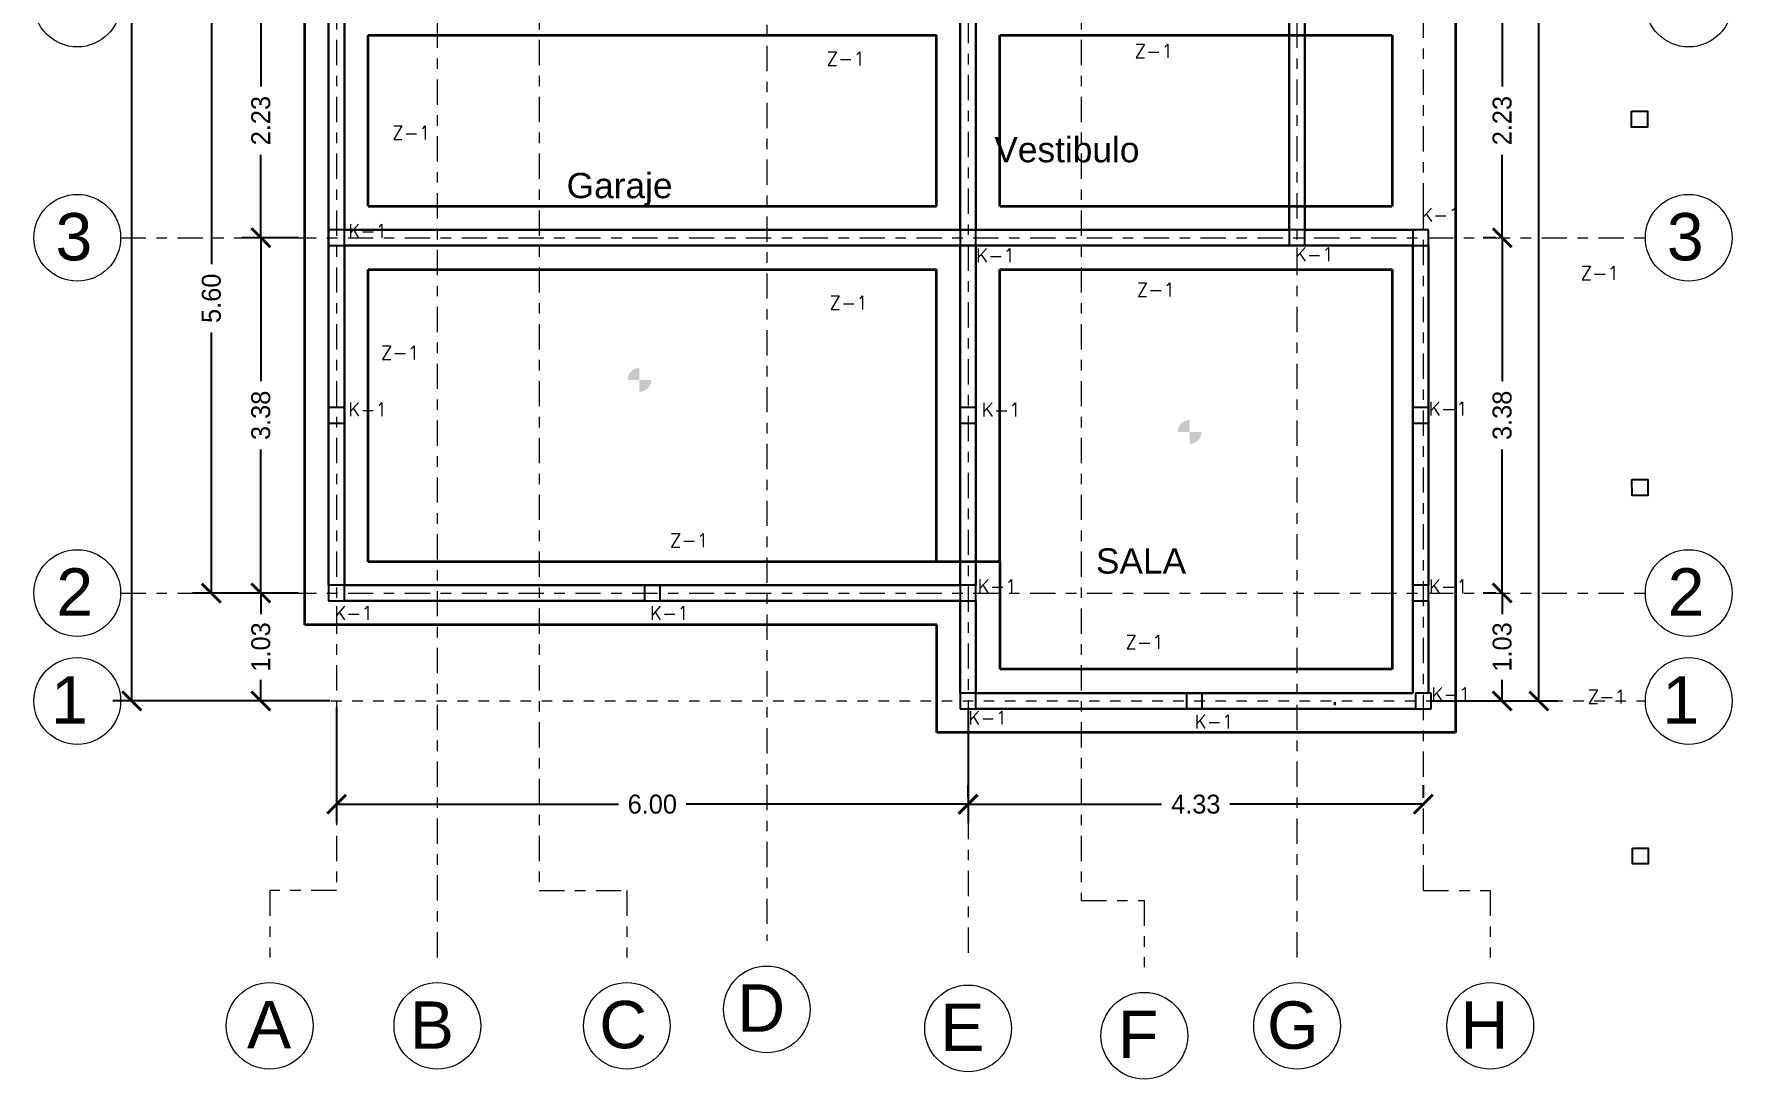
# Model space of a CAD drawing. Header units: millimetres. Extents: x -9559 to 23034, y -7226 to 22400.
# Drawn here: x 146.65 to 162.78, y -46.53 to -36.6 of the extents above; entities that cross this region are included whole.
import ezdxf

# ---------------------------------------------------------------- set-up
doc = ezdxf.new("R2010")
doc.units = ezdxf.units.MM
doc.header["$LTSCALE"] = 0.02
for name, pattern in [('0', [0]), ('ACAD_ISO10W100', [18, 12, -3, 0, -3]), ('Línea de rejilla', [0.022225, 0.0127, -0.003175, 0.003175, -0.003175])]:
    doc.linetypes.add(name, pattern=pattern)
doc.layers.add('ES-castillos en cimentacion', color=251, linetype='Continuous', lineweight=25, transparency=0.1)
for name, color, linetype, lineweight in [('ES-JAMBAS', 252, 'Continuous', 30), ('ES-LOSA SOLIDA', 255, '0', 25), ('ES-PLANTA ESTRUCTURAL', 252, 'Continuous', 30), ('ES-ZAPATAS AISLADA Z-1', 251, 'Continuous', 35), ('G-ANNO-TEXT', 250, 'Continuous', 9), ('S-GRID', 253, 'ACAD_ISO10W100', 5), ('S-GRID-IDEN', 253, 'Continuous', 9)]:
    doc.layers.add(name, color=color, linetype=linetype, lineweight=lineweight)
doc.styles.add('Arial_3', font='arial.ttf', dxfattribs={"height": 0.18})
doc.styles.add('Arial_5', font='arial.ttf', dxfattribs={"height": 0.003})
doc.styles.add('ATT', font='romans.shx')
doc.styles.get("Standard").update_dxf_attribs({"font": 'GOTHIC.TTF'})
doc.dimstyles.get("Standard").update_dxf_attribs({"dimtxt": 0.18, "dimasz": 0.18, "dimexe": 0.18, "dimexo": 0.0625, "dimgap": 0.09, "dimtad": 0, "dimzin": 3, "dimdsep": 46, "dimtxsty": 'Standard', "dimblk": 'ARCHTICK', "dimcen": 0.09, "dimadec": 0, "dimazin": 0, "dimtfac": 1, "dimtofl": 0, "dimtmove": 0, "dimatfit": 3, "dimldrblk": 'ARCHTICK', "dimfxl": 1, "dimtolj": 1, "dimtzin": 0, "dimarcsym": 0})

# ---------------------------------------------------------------- blocks, each defined once
blk = doc.blocks.new('*U404')
at = {"layer": 'ES-LOSA SOLIDA', "true_color": 0x000000, "transparency": 33554521}
h = blk.add_hatch(dxfattribs=at)
h.set_pattern_fill('ANSI32', color=18, scale=5, angle=89.9268)
h.set_pattern_definition([(134.927, (-188.54, 98.157), (-33.719, -33.633), []), (134.927, (-188.513, 120.61), (-33.719, -33.633), [])])
h.paths.add_polyline_path([(0.151, -0.15), (0.151, 0), (0, 0), (0, -0.15)])
at = {"layer": 'ES-LOSA SOLIDA'}
blk.add_lwpolyline([(0, -0.15), (0, 0), (0.151, 0), (0.151, -0.15)], close=True, dxfattribs=at)
blk = doc.blocks.new('*U405')
at = {"layer": 'ES-LOSA SOLIDA', "color": 0, "linetype": 'ByBlock', "lineweight": -2, "transparency": 16777216, "rotation": 270.0732373568949}
for p in [(-98.889, -188.668), (-98.885, -192.168), (-98.88, -195.668), (-98.876, -199.168), (-98.871, -202.668), (-98.867, -206.168), (-98.862, -209.668)]:
    blk.add_blockref('*U404', p, dxfattribs=at)
blk = doc.blocks.new('_ArchTick')
at = {"color": 0, "linetype": 'ByBlock', "const_width": 0.15}
blk.add_lwpolyline([(-0.5, -0.5), (0.5, 0.5)], dxfattribs=at)
blk = doc.blocks.new('*D411')
at = {"layer": 'ES-LOSA SOLIDA', "color": 0, "lineweight": -2, "transparency": 16777216}
for p, q in [((149.464, -26.187), (147.401, -26.187)), ((147.581, -26.187), (147.581, -34.183)), ((147.581, -42.937), (147.581, -34.941)), ((149.464, -42.937), (147.401, -42.937))]:
    blk.add_line(p, q, dxfattribs=at)
at = {"layer": 'ES-LOSA SOLIDA', "color": 0, "lineweight": -2, "transparency": 16777216, "xscale": 0.18, "yscale": 0.18, "zscale": 0.18}
for p, rotation in [((147.581, -26.187), 90), ((147.581, -42.937), 270)]:
    blk.add_blockref('_ArchTick', p, dxfattribs=dict(at, rotation=rotation))
at = {"layer": 'ES-LOSA SOLIDA', "color": 0, "transparency": 16777216, "insert": (147.581, -34.562), "char_height": 0.18, "attachment_point": 5, "rotation": 90}
blk.add_mtext('\\A1;16.75', dxfattribs=at)
blk = doc.blocks.new('*D414')
at = {"layer": 'ES-LOSA SOLIDA', "color": 0, "lineweight": -2, "transparency": 16777216}
for p, q in [((149.164, -36.312), (148.157, -36.312)), ((148.337, -36.312), (148.337, -38.788)), ((148.337, -41.912), (148.337, -39.436)), ((149.164, -41.912), (148.157, -41.912))]:
    blk.add_line(p, q, dxfattribs=at)
at = {"layer": 'ES-LOSA SOLIDA', "color": 0, "lineweight": -2, "transparency": 16777216, "xscale": 0.18, "yscale": 0.18, "zscale": 0.18}
for p, rotation in [((148.337, -36.312), 90), ((148.337, -41.912), 270)]:
    blk.add_blockref('_ArchTick', p, dxfattribs=dict(at, rotation=rotation))
at = {"layer": 'ES-LOSA SOLIDA', "color": 0, "transparency": 16777216, "insert": (148.337, -39.112), "char_height": 0.18, "attachment_point": 5, "rotation": 90}
blk.add_mtext('\\A1;5.60', dxfattribs=at)
blk = doc.blocks.new('*D415')
at = {"layer": 'ES-LOSA SOLIDA', "color": 0, "lineweight": -2, "transparency": 16777216}
for p, q in [((149.164, -36.312), (148.627, -36.312)), ((148.807, -36.312), (148.807, -37.1)), ((148.807, -38.537), (148.807, -37.749)), ((149.164, -38.537), (148.627, -38.537))]:
    blk.add_line(p, q, dxfattribs=at)
at = {"layer": 'ES-LOSA SOLIDA', "color": 0, "lineweight": -2, "transparency": 16777216, "xscale": 0.18, "yscale": 0.18, "zscale": 0.18}
for p, rotation in [((148.807, -36.312), 90), ((148.807, -38.537), 270)]:
    blk.add_blockref('_ArchTick', p, dxfattribs=dict(at, rotation=rotation))
at = {"layer": 'ES-LOSA SOLIDA', "color": 0, "transparency": 16777216, "insert": (148.807, -37.424), "char_height": 0.18, "attachment_point": 5, "rotation": 90}
blk.add_mtext('\\A1;2.23', dxfattribs=at)
blk = doc.blocks.new('*D416')
at = {"layer": 'ES-LOSA SOLIDA', "color": 0, "lineweight": -2, "transparency": 16777216}
for p, q in [((149.164, -38.537), (148.627, -38.537)), ((148.807, -38.537), (148.807, -39.9)), ((148.807, -41.912), (148.807, -40.549)), ((149.164, -41.912), (148.627, -41.912))]:
    blk.add_line(p, q, dxfattribs=at)
at = {"layer": 'ES-LOSA SOLIDA', "color": 0, "lineweight": -2, "transparency": 16777216, "xscale": 0.18, "yscale": 0.18, "zscale": 0.18}
for p, rotation in [((148.807, -38.537), 90), ((148.807, -41.912), 270)]:
    blk.add_blockref('_ArchTick', p, dxfattribs=dict(at, rotation=rotation))
at = {"layer": 'ES-LOSA SOLIDA', "color": 0, "transparency": 16777216, "insert": (148.807, -40.224), "char_height": 0.18, "attachment_point": 5, "rotation": 90}
blk.add_mtext('\\A1;3.38', dxfattribs=at)
blk = doc.blocks.new('*D418')
at = {"layer": 'ES-LOSA SOLIDA', "color": 0, "lineweight": -2, "transparency": 16777216}
for p, q in [((159.914, -26.187), (161.129, -26.187)), ((160.949, -26.187), (160.949, -34.735)), ((160.949, -42.937), (160.949, -35.494)), ((159.914, -42.937), (161.129, -42.937))]:
    blk.add_line(p, q, dxfattribs=at)
at = {"layer": 'ES-LOSA SOLIDA', "color": 0, "lineweight": -2, "transparency": 16777216, "xscale": 0.18, "yscale": 0.18, "zscale": 0.18}
for p, rotation in [((160.949, -26.187), 90), ((160.949, -42.937), 270)]:
    blk.add_blockref('_ArchTick', p, dxfattribs=dict(at, rotation=rotation))
at = {"layer": 'ES-LOSA SOLIDA', "color": 0, "transparency": 16777216, "insert": (160.949, -35.114), "char_height": 0.18, "attachment_point": 5, "rotation": 90}
blk.add_mtext('\\A1;16.75', dxfattribs=at)
blk = doc.blocks.new('*D422')
at = {"layer": 'ES-LOSA SOLIDA', "color": 0, "lineweight": -2, "transparency": 16777216}
for p, q in [((160.6, -36.312), (160.6, -37.1)), ((160.615, -36.312), (160.78, -36.312)), ((160.6, -38.537), (160.6, -37.749)), ((160.538, -38.537), (160.42, -38.537))]:
    blk.add_line(p, q, dxfattribs=at)
at = {"layer": 'ES-LOSA SOLIDA', "color": 0, "lineweight": -2, "transparency": 16777216, "xscale": 0.18, "yscale": 0.18, "zscale": 0.18}
for p, rotation in [((160.6, -36.312), 90), ((160.6, -38.537), 270)]:
    blk.add_blockref('_ArchTick', p, dxfattribs=dict(at, rotation=rotation))
at = {"layer": 'ES-LOSA SOLIDA', "color": 0, "transparency": 16777216, "insert": (160.6, -37.424), "char_height": 0.18, "attachment_point": 5, "rotation": 90}
blk.add_mtext('\\A1;2.23', dxfattribs=at)
blk = doc.blocks.new('*D423')
at = {"layer": 'ES-LOSA SOLIDA', "color": 0, "lineweight": -2, "transparency": 16777216}
for p, q in [((160.538, -38.537), (160.42, -38.537)), ((160.6, -38.537), (160.6, -39.9)), ((160.6, -41.912), (160.6, -40.549)), ((160.538, -41.912), (160.42, -41.912))]:
    blk.add_line(p, q, dxfattribs=at)
at = {"layer": 'ES-LOSA SOLIDA', "color": 0, "lineweight": -2, "transparency": 16777216, "xscale": 0.18, "yscale": 0.18, "zscale": 0.18}
for p, rotation in [((160.6, -38.537), 90), ((160.6, -41.912), 270)]:
    blk.add_blockref('_ArchTick', p, dxfattribs=dict(at, rotation=rotation))
at = {"layer": 'ES-LOSA SOLIDA', "color": 0, "transparency": 16777216, "insert": (160.6, -40.224), "char_height": 0.18, "attachment_point": 5, "rotation": 90}
blk.add_mtext('\\A1;3.38', dxfattribs=at)
blk = doc.blocks.new('*D424')
at = {"layer": 'ES-LOSA SOLIDA', "color": 0, "lineweight": -2, "transparency": 16777216}
for p, q in [((160.538, -41.912), (160.42, -41.912)), ((160.6, -41.912), (160.6, -42.114)), ((160.6, -42.937), (160.6, -42.735)), ((160.584, -42.937), (160.78, -42.937))]:
    blk.add_line(p, q, dxfattribs=at)
at = {"layer": 'ES-LOSA SOLIDA', "color": 0, "lineweight": -2, "transparency": 16777216, "xscale": 0.18, "yscale": 0.18, "zscale": 0.18}
for p, rotation in [((160.6, -41.912), 90), ((160.6, -42.937), 270)]:
    blk.add_blockref('_ArchTick', p, dxfattribs=dict(at, rotation=rotation))
at = {"layer": 'ES-LOSA SOLIDA', "color": 0, "transparency": 16777216, "insert": (160.6, -42.424), "char_height": 0.18, "attachment_point": 5, "rotation": 90}
blk.add_mtext('\\A1;1.03', dxfattribs=at)
blk = doc.blocks.new('*D425')
at = {"layer": 'ES-LOSA SOLIDA', "color": 0, "lineweight": -2, "transparency": 16777216}
for p, q in [((149.164, -41.912), (148.627, -41.912)), ((148.807, -41.912), (148.807, -42.114)), ((148.807, -42.937), (148.807, -42.735)), ((149.164, -42.937), (148.627, -42.937))]:
    blk.add_line(p, q, dxfattribs=at)
at = {"layer": 'ES-LOSA SOLIDA', "color": 0, "lineweight": -2, "transparency": 16777216, "xscale": 0.18, "yscale": 0.18, "zscale": 0.18}
for p, rotation in [((148.807, -41.912), 90), ((148.807, -42.937), 270)]:
    blk.add_blockref('_ArchTick', p, dxfattribs=dict(at, rotation=rotation))
at = {"layer": 'ES-LOSA SOLIDA', "color": 0, "transparency": 16777216, "insert": (148.807, -42.424), "char_height": 0.18, "attachment_point": 5, "rotation": 90}
blk.add_mtext('\\A1;1.03', dxfattribs=at)
blk = doc.blocks.new('*D426')
at = {"layer": 'ES-LOSA SOLIDA', "color": 0, "lineweight": -2, "transparency": 16777216}
for p, q in [((149.526, -42.999), (149.526, -44.098)), ((155.526, -42.999), (155.526, -44.098)), ((149.526, -43.918), (152.206, -43.918)), ((155.526, -43.918), (152.847, -43.918))]:
    blk.add_line(p, q, dxfattribs=at)
at = {"layer": 'ES-LOSA SOLIDA', "color": 0, "lineweight": -2, "transparency": 16777216, "xscale": 0.18, "yscale": 0.18, "zscale": 0.18, "rotation": 180}
blk.add_blockref('_ArchTick', (149.526, -43.918), dxfattribs=at)
at = {"layer": 'ES-LOSA SOLIDA', "color": 0, "lineweight": -2, "transparency": 16777216, "xscale": 0.18, "yscale": 0.18, "zscale": 0.18}
blk.add_blockref('_ArchTick', (155.526, -43.918), dxfattribs=at)
at = {"layer": 'ES-LOSA SOLIDA', "color": 0, "transparency": 16777216, "insert": (152.526, -43.918), "char_height": 0.18, "attachment_point": 5}
blk.add_mtext('\\A1;6.00', dxfattribs=at)
blk = doc.blocks.new('*D427')
at = {"layer": 'ES-LOSA SOLIDA', "color": 0, "lineweight": -2, "transparency": 16777216}
for p, q in [((155.526, -43.855), (155.526, -43.738)), ((159.851, -43.855), (159.851, -43.738)), ((155.526, -43.918), (157.364, -43.918)), ((159.851, -43.918), (158.014, -43.918))]:
    blk.add_line(p, q, dxfattribs=at)
at = {"layer": 'ES-LOSA SOLIDA', "color": 0, "lineweight": -2, "transparency": 16777216, "xscale": 0.18, "yscale": 0.18, "zscale": 0.18, "rotation": 180}
blk.add_blockref('_ArchTick', (155.526, -43.918), dxfattribs=at)
at = {"layer": 'ES-LOSA SOLIDA', "color": 0, "lineweight": -2, "transparency": 16777216, "xscale": 0.18, "yscale": 0.18, "zscale": 0.18}
blk.add_blockref('_ArchTick', (159.851, -43.918), dxfattribs=at)
at = {"layer": 'ES-LOSA SOLIDA', "color": 0, "transparency": 16777216, "insert": (157.689, -43.918), "char_height": 0.18, "attachment_point": 5}
blk.add_mtext('\\A1;4.33', dxfattribs=at)

msp = doc.modelspace()

# ---------------------------------------------------------------- hatches: boundary and pattern name
at = {"layer": 'ES-JAMBAS', "true_color": 0x000000, "transparency": 33554687}
h = msp.add_hatch(color=18, dxfattribs=at)
h.dxf.hatch_style = 1
h.paths.add_polyline_path([(152.404, -39.831), (152.404, -39.774, 0.414214), (152.291, -39.887), (152.348, -39.887, -0.414214)])
h.paths.add_polyline_path([(152.404, -39.831, 0.414214), (152.348, -39.887), (152.404, -39.887)], flags=17)
h.paths.add_polyline_path([(152.461, -39.887), (152.404, -39.887), (152.404, -39.944, 0.414214)], flags=17)
h.paths.add_polyline_path([(152.517, -39.887), (152.461, -39.887, -0.414214), (152.404, -39.944), (152.404, -40, 0.414214)])
h = msp.add_hatch(color=18, dxfattribs=at)
h.dxf.hatch_style = 1
h.paths.add_polyline_path([(157.631, -40.324), (157.631, -40.268, 0.414214), (157.518, -40.381), (157.574, -40.381, -0.414214)])
h.paths.add_polyline_path([(157.631, -40.324, 0.414214), (157.574, -40.381), (157.631, -40.381)], flags=17)
h.paths.add_polyline_path([(157.687, -40.381), (157.631, -40.381), (157.631, -40.437, 0.414214)], flags=17)
h.paths.add_polyline_path([(157.744, -40.381), (157.687, -40.381, -0.414214), (157.631, -40.437), (157.631, -40.494, 0.414214)])

# ---------------------------------------------------------------- linework, layer by layer
at = {"layer": 'ES-castillos en cimentacion'}
for p, q in [((149.601, -38.462), (149.451, -38.462)), ((149.451, -38.462), (149.451, -38.612)), ((149.601, -38.612), (149.601, -38.462)), ((155.601, -38.462), (155.451, -38.462)), ((155.451, -38.462), (155.451, -38.612)), ((155.601, -38.612), (155.601, -38.462)), ((158.726, -38.462), (158.576, -38.462)), ((158.576, -38.462), (158.576, -38.612)), ((158.726, -38.612), (158.726, -38.462)), ((159.901, -38.462), (159.751, -38.462)), ((159.751, -38.462), (159.751, -38.612)), ((159.901, -38.612), (159.901, -38.462)), ((149.451, -38.612), (149.601, -38.612)), ((155.451, -38.612), (155.601, -38.612)), ((158.576, -38.612), (158.726, -38.612)), ((159.751, -38.612), (159.901, -38.612)), ((149.601, -40.149), (149.451, -40.149)), ((149.451, -40.149), (149.451, -40.299)), ((149.601, -40.299), (149.601, -40.149)), ((155.601, -40.149), (155.451, -40.149)), ((155.451, -40.149), (155.451, -40.299)), ((155.601, -40.299), (155.601, -40.149)), ((159.901, -40.149), (159.751, -40.149)), ((159.751, -40.149), (159.751, -40.299)), ((159.901, -40.299), (159.901, -40.149)), ((149.451, -40.299), (149.601, -40.299)), ((155.451, -40.299), (155.601, -40.299)), ((159.751, -40.299), (159.901, -40.299)), ((149.601, -41.837), (149.451, -41.837)), ((149.451, -41.837), (149.451, -41.987)), ((149.601, -41.987), (149.601, -41.837)), ((152.601, -41.837), (152.451, -41.837)), ((152.451, -41.837), (152.451, -41.987)), ((152.601, -41.987), (152.601, -41.837)), ((155.601, -41.837), (155.451, -41.837)), ((155.451, -41.837), (155.451, -41.987)), ((155.601, -41.987), (155.601, -41.837)), ((159.901, -41.837), (159.751, -41.837)), ((159.751, -41.837), (159.751, -41.987)), ((159.901, -41.987), (159.901, -41.837)), ((149.451, -41.987), (149.601, -41.987)), ((152.451, -41.987), (152.601, -41.987)), ((155.451, -41.987), (155.601, -41.987)), ((159.751, -41.987), (159.901, -41.987)), ((155.601, -42.862), (155.451, -42.862)), ((155.451, -42.862), (155.451, -43.012)), ((155.601, -43.012), (155.601, -42.862)), ((157.751, -42.862), (157.601, -42.862)), ((157.601, -42.862), (157.601, -43.012)), ((157.751, -43.012), (157.751, -42.862)), ((159.926, -42.862), (159.776, -42.862)), ((159.776, -42.862), (159.776, -43.012)), ((159.926, -43.012), (159.926, -42.862)), ((155.451, -43.012), (155.601, -43.012)), ((157.601, -43.012), (157.751, -43.012)), ((159.011, -42.977), (159.011, -42.947)), ((159.011, -42.947), (159.011, -42.977)), ((159.776, -43.012), (159.926, -43.012))]:
    msp.add_line(p, q, dxfattribs=at)
at = {"layer": 'ES-PLANTA ESTRUCTURAL'}
for p, q in [((149.451, -36.387), (149.451, -38.612)), ((149.601, -38.462), (149.601, -36.387)), ((155.451, -36.387), (155.451, -38.462)), ((155.601, -38.462), (155.601, -36.387)), ((158.576, -36.387), (158.576, -36.737)), ((158.726, -36.737), (158.726, -36.387)), ((158.576, -36.737), (158.576, -38.462)), ((158.726, -38.462), (158.726, -36.737)), ((158.576, -38.137), (158.576, -38.162)), ((158.335, -38.462), (149.601, -38.462)), ((158.576, -38.462), (158.335, -38.462)), ((159.776, -38.462), (158.726, -38.462)), ((149.451, -38.612), (149.451, -41.837)), ((149.601, -38.612), (158.335, -38.612)), ((149.601, -41.837), (149.601, -38.612)), ((155.451, -38.612), (155.451, -41.837)), ((155.601, -41.837), (155.601, -38.612)), ((158.335, -38.612), (158.576, -38.612)), ((158.576, -38.612), (159.751, -38.612)), ((159.751, -38.612), (159.751, -42.862)), ((159.901, -41.837), (159.901, -38.612)), ((149.976, -41.837), (149.601, -41.837)), ((155.451, -41.837), (149.976, -41.837)), ((152.451, -41.837), (152.276, -41.837)), ((152.776, -41.837), (152.601, -41.837)), ((149.601, -41.987), (149.976, -41.987)), ((149.976, -41.987), (152.276, -41.987)), ((152.276, -41.987), (152.451, -41.987)), ((152.601, -41.987), (152.776, -41.987)), ((152.776, -41.987), (155.076, -41.987)), ((155.076, -41.987), (155.451, -41.987)), ((155.451, -41.987), (155.451, -42.862)), ((155.601, -42.862), (155.601, -41.987)), ((159.901, -42.862), (159.901, -41.987)), ((159.751, -42.862), (155.601, -42.862)), ((157.601, -42.862), (156.996, -42.862)), ((158.156, -42.862), (157.751, -42.862)), ((155.601, -43.012), (159.776, -43.012)), ((156.996, -43.012), (157.601, -43.012)), ((157.751, -43.012), (158.156, -43.012))]:
    msp.add_line(p, q, dxfattribs=at)
at = {"layer": 'ES-ZAPATAS AISLADA Z-1'}
for p, q in [((149.226, -42.214), (149.226, -36.013)), ((160.155, -36.013), (160.155, -43.236)), ((149.826, -38.237), (149.826, -36.613)), ((149.826, -36.613), (155.226, -36.613)), ((155.226, -38.237), (155.226, -36.613)), ((155.826, -36.613), (159.555, -36.613)), ((155.826, -38.237), (155.826, -36.613)), ((159.555, -36.613), (159.555, -38.237)), ((149.826, -38.237), (155.226, -38.237)), ((155.826, -38.237), (159.555, -38.237)), ((149.826, -41.614), (149.826, -38.837)), ((149.826, -38.837), (155.226, -38.837)), ((155.226, -41.614), (155.226, -38.837)), ((155.826, -41.614), (155.826, -38.837)), ((155.826, -38.837), (159.555, -38.837)), ((159.555, -38.837), (159.555, -42.636)), ((155.83, -41.614), (149.826, -41.614)), ((155.83, -42.636), (155.83, -41.614)), ((155.23, -42.214), (149.226, -42.214)), ((155.23, -43.236), (155.23, -42.214)), ((159.555, -42.636), (155.83, -42.636)), ((160.155, -43.236), (155.23, -43.236))]:
    msp.add_line(p, q, dxfattribs=at)
at = {"layer": 'S-GRID'}
for p, q in [((153.614, -23.755), (153.614, -45.217)), ((150.484, -45.373), (150.484, -24.005)), ((155.526, -24.03), (155.526, -45.398)), ((158.651, -45.373), (158.651, -24.005)), ((149.526, -24.238), (149.526, -44.738)), ((151.451, -24.238), (151.451, -44.738)), ((156.601, -24.238), (156.601, -44.832)), ((159.851, -44.738), (159.851, -24.238)), ((147.475, -38.537), (161.96, -38.537)), ((147.475, -41.912), (161.96, -41.912)), ((148.891, -44.738), (148.891, -45.373)), ((149.526, -44.738), (148.891, -44.738)), ((151.451, -44.738), (152.284, -44.738)), ((152.284, -44.738), (152.284, -45.373)), ((156.601, -44.832), (157.2, -44.832)), ((157.2, -44.832), (157.2, -45.467)), ((159.851, -44.738), (160.486, -44.738)), ((160.486, -44.738), (160.486, -45.373))]:
    msp.add_line(p, q, dxfattribs=at)
at = {"layer": 'S-GRID', "linetype": 'Línea de rejilla'}
msp.add_line((147.475, -42.937), (161.96, -42.937), dxfattribs=at)
at = {"layer": 'S-GRID-IDEN'}
for centre in [(147.063, -36.312), (162.372, -36.312), (147.063, -38.537), (162.372, -38.537), (147.063, -41.912), (162.372, -41.912), (147.063, -42.937), (162.372, -42.937), (153.614, -45.867), (148.891, -46.023), (150.484, -46.023), (152.284, -46.023), (155.526, -46.048), (158.651, -46.023), (160.486, -46.023), (157.2, -46.117)]:
    msp.add_circle(centre, 0.412, dxfattribs=at)

# ---------------------------------------------------------------- block references
at = {"layer": 'ES-LOSA SOLIDA'}
msp.add_blockref('*U405', (260.85, 165.334), dxfattribs=at)

# ---------------------------------------------------------------- texts
at = {"layer": 'ES-castillos en cimentacion', "style": 'ATT'}
for p in [(159.827, -38.384), (149.636, -38.537), (155.601, -38.77), (158.627, -38.76), (149.636, -40.232), (155.654, -40.235), (159.901, -40.224), (155.616, -41.912), (159.902, -41.912), (149.502, -42.167), (152.502, -42.167), (159.926, -42.937), (155.526, -43.162), (157.676, -43.197)]:
    msp.add_attdef('K-1', p, '+0.00', height=0.1294, dxfattribs=at)
at = {"layer": 'ES-ZAPATAS AISLADA Z-1', "style": 'ATT'}
for p in [(154.18, -36.9), (157.106, -36.829), (150.053, -37.604), (161.344, -38.937), (157.127, -39.094), (154.208, -39.219), (149.947, -39.693), (152.692, -41.476), (157.019, -42.442), (161.411, -42.961)]:
    msp.add_attdef('Z-1', p, '+0.00', height=0.1294, dxfattribs=at)
at = {"layer": 'G-ANNO-TEXT', "style": 'Arial_3'}
for s, p in [('Vestibulo', (155.775, -37.82)), ('Garaje', (151.712, -38.161)), ('SALA', (156.74, -41.727))]:
    msp.add_text(s, height=0.24, dxfattribs=at).set_placement(p)
at = {"layer": 'S-GRID-IDEN', "style": 'Arial_5'}
for s, p in [('3', (146.856, -38.752)), ('3', (162.164, -38.752)), ('2', (146.864, -42.127)), ('2', (162.172, -42.127)), ('1', (146.814, -43.152)), ('1', (162.122, -43.152)), ('D', (153.334, -46.079)), ('A', (148.676, -46.236)), ('B', (150.223, -46.241)), ('C', (152.022, -46.236)), ('E', (155.262, -46.261)), ('G', (158.366, -46.241)), ('H', (160.204, -46.241)), ('F', (156.95, -46.329))]:
    msp.add_text(s, height=0.45, dxfattribs=at).set_placement(p)

# ---------------------------------------------------------------- dimensions: what is measured, and where the dimension line sits
at = {"layer": 'ES-LOSA SOLIDA'}
for base, p1, p2, picture, middle in [((147.581, -42.937), (149.526, -26.187), (149.526, -42.937), '*D411', (147.581, -34.562)), ((148.337, -41.912), (149.226, -36.312), (149.226, -41.912), '*D414', (148.337, -39.112)), ((148.806841495, -38.536966617), (149.226150157, -36.311966617), (149.226150157, -38.536966617), '*D415', (148.806841495, -37.424466617)), ((148.806841495, -41.911966617), (149.226150157, -38.536966617), (149.226150157, -41.911966617), '*D416', (148.806841495, -40.224466617)), ((148.806841495, -42.936966617), (149.226150157, -41.911966617), (149.226150157, -42.936966617), '*D425', (148.806841495, -42.424466617))]:
    dim = msp.add_linear_dim(base=base, p1=p1, p2=p2, angle=90, dimstyle='Standard', dxfattribs=at)
    dim.commit()
    dim.dimension.update_dxf_attribs({"geometry": picture, "text_midpoint": middle})
dim = msp.add_linear_dim(base=(160.949, -42.937), p1=(159.851, -26.187), p2=(159.851, -42.937), angle=90, dimstyle='Standard', dxfattribs=at)
dim.commit()
dim.dimension.update_dxf_attribs({"geometry": '*D418', "text_midpoint": (160.949, -35.114), "dimtype": 160})
for base, p1, p2, picture, middle in [((160.600371961, -38.536966617), (160.552136636, -36.311966617), (160.600371961, -38.536966617), '*D422', (160.600371961, -37.424466617)), ((160.600371961, -41.911966617), (160.600371961, -38.536966617), (160.600371961, -41.911966617), '*D423', (160.600371961, -40.224466617)), ((160.600371961, -42.936966617), (160.600371961, -41.911966617), (160.521387363, -42.936966617), '*D424', (160.600371961, -42.424466617))]:
    dim = msp.add_linear_dim(base=base, p1=p1, p2=p2, angle=90, dimstyle='Standard', override={"dimtmove": 1}, dxfattribs=at)
    dim.commit()
    dim.dimension.update_dxf_attribs({"geometry": picture, "text_midpoint": middle})
for base, p1, p2, picture, middle in [((155.526, -43.918), (149.526, -42.937), (155.526, -42.937), '*D426', (152.526, -43.918)), ((159.851150157, -43.917805882), (155.526150157, -43.917805882), (159.851150157, -43.917805882), '*D427', (157.688650157, -43.917805882))]:
    dim = msp.add_linear_dim(base=base, p1=p1, p2=p2, dimstyle='Standard', dxfattribs=at)
    dim.commit()
    dim.dimension.update_dxf_attribs({"geometry": picture, "text_midpoint": middle})

doc.saveas('drawing.dxf')
